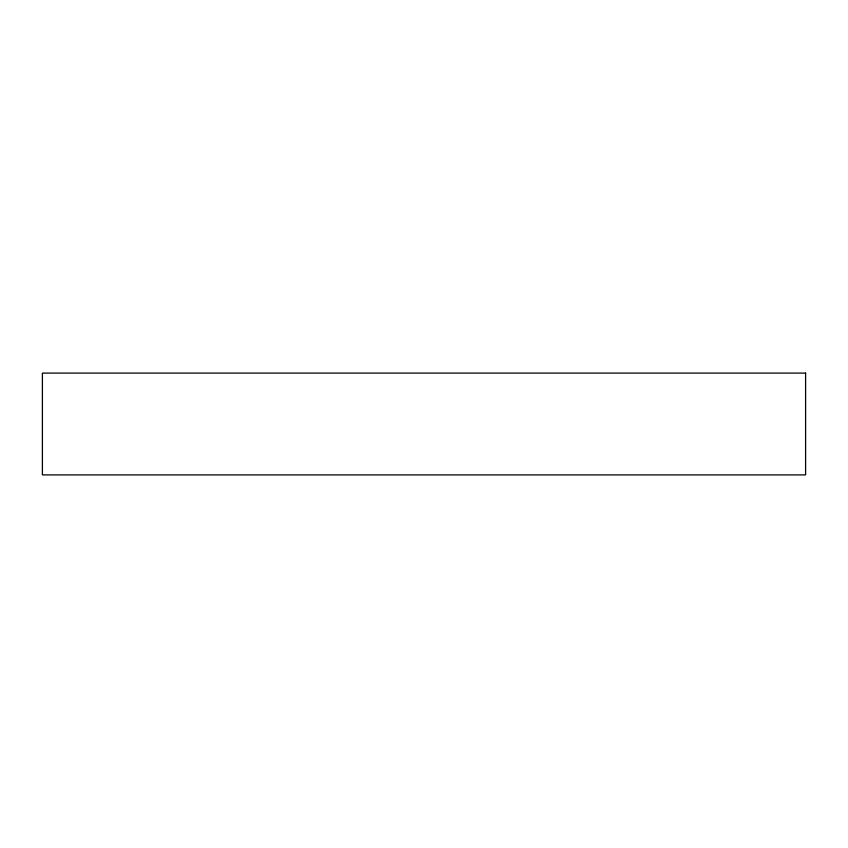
<?xml version="1.0" encoding="UTF-8"?>
<svg xmlns="http://www.w3.org/2000/svg" width="848" height="848" viewBox="0 0 848 848"><rect width="100%" height="100%" fill="white"/><g stroke="black" fill="none" stroke-linecap="round" stroke-linejoin="round"><path stroke-width="1.27" d="M805.6 373.099L42.4 373.099L42.4 474.901L805.6 474.901L805.6 373.099"/></g></svg>
